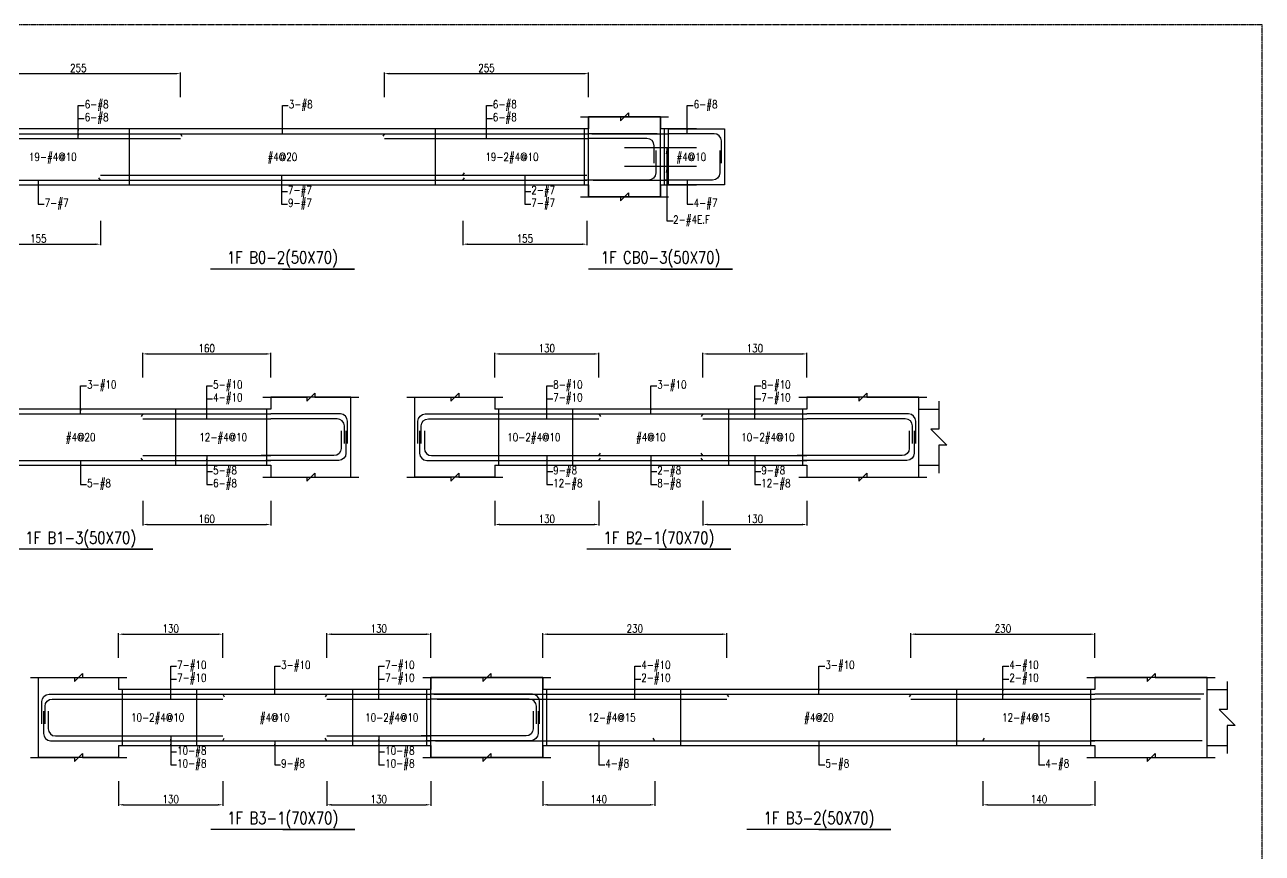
# Model space of a CAD drawing. Header units: millimetres. Extents: x 0 to 84580, y -12276 to 4373.
# Drawn here: x 50431 to 51977, y -5104 to -4069 of the extents above; entities that cross this region are included whole.
import ezdxf
from ezdxf.enums import TextEntityAlignment as Align

# ---------------------------------------------------------------- set-up
doc = ezdxf.new("R2010")
doc.units = ezdxf.units.MM
doc.header["$MEASUREMENT"] = 0
doc.linetypes.add('CENTER', pattern=[2, 1.25, -0.25, 0.25, -0.25])
for name, color, linetype in [('S-DIM', 2, 'Continuous'), ('S-GRID', 1, 'CENTER'), ('S-LEADER', 2, 'Continuous'), ('S-RC', 130, 'Continuous'), ('S-REINF', 6, 'Continuous'), ('S-TEXT', 2, 'Continuous')]:
    doc.layers.add(name, color=color, linetype=linetype)
doc.styles.add('CS4', font='romans.shx', dxfattribs={"width": 0.8, "bigfont": 'lsp.shx'})
doc.styles.get("Standard").update_dxf_attribs({"font": 'arial.ttf'})
doc.dimstyles.new('ISO-25', dxfattribs={"dimtxt": 2.5, "dimasz": 2.5, "dimexe": 1.25, "dimexo": 0.625, "dimtad": 1, "dimtxsty": 'Standard', "dimcen": 2.5, "dimadec": 0, "dimazin": 0, "dimtfac": 1, "dimtmove": 0, "dimatfit": 3, "dimfxl": 0, "dimarcsym": 0})

# ---------------------------------------------------------------- blocks, each defined once
blk = doc.blocks.new('*D1703')
at = {"layer": 'DEFPOINTS', "color": 0, "transparency": 16777216}
for p in [(50625.1, -4130), (50370.1, -4160), (50625.1, -4160)]:
    blk.add_point(p, dxfattribs=at)
at = {"layer": 'S-DIM', "color": 0, "lineweight": -2, "transparency": 16777216}
for p, q in [((50370.1, -4159.375), (50370.1, -4128.75)), ((50625.1, -4159.375), (50625.1, -4128.75)), ((50376.1, -4130), (50619.1, -4130))]:
    blk.add_line(p, q, dxfattribs=at)
at = {"layer": 'S-DIM', "color": 0, "transparency": 16777216}
for points in [[(50376.1, -4129), (50376.1, -4131), (50370.1, -4130)], [(50619.1, -4129), (50619.1, -4131), (50625.1, -4130)]]:
    blk.add_solid(points, dxfattribs=at)
at = {"layer": 'S-DIM', "color": 0, "transparency": 16777216, "insert": (50497.6, -4123), "char_height": 10, "attachment_point": 5, "style": 'CS4'}
blk.add_mtext('255', dxfattribs=at)
blk = doc.blocks.new('*D1704')
at = {"layer": 'DEFPOINTS', "color": 0, "transparency": 16777216}
for p in [(51135.1, -4130), (50880.1, -4160), (51135.1, -4160)]:
    blk.add_point(p, dxfattribs=at)
at = {"layer": 'S-DIM', "color": 0, "lineweight": -2, "transparency": 16777216}
for p, q in [((50880.1, -4159.375), (50880.1, -4128.75)), ((51135.1, -4159.375), (51135.1, -4128.75)), ((50886.1, -4130), (51129.1, -4130))]:
    blk.add_line(p, q, dxfattribs=at)
at = {"layer": 'S-DIM', "color": 0, "transparency": 16777216}
for points in [[(50886.1, -4129), (50886.1, -4131), (50880.1, -4130)], [(51129.1, -4129), (51129.1, -4131), (51135.1, -4130)]]:
    blk.add_solid(points, dxfattribs=at)
at = {"layer": 'S-DIM', "color": 0, "transparency": 16777216, "insert": (51007.6, -4123), "char_height": 10, "attachment_point": 5, "style": 'CS4'}
blk.add_mtext('255', dxfattribs=at)
blk = doc.blocks.new('*D1705')
at = {"layer": 'DEFPOINTS', "color": 0, "transparency": 16777216}
for p in [(50370.1, -4313), (50525.1, -4313), (50525.1, -4343)]:
    blk.add_point(p, dxfattribs=at)
at = {"layer": 'S-DIM', "color": 0, "lineweight": -2, "transparency": 16777216}
for p, q in [((50370.1, -4313.625), (50370.1, -4344.25)), ((50525.1, -4313.625), (50525.1, -4344.25)), ((50376.1, -4343), (50519.1, -4343))]:
    blk.add_line(p, q, dxfattribs=at)
at = {"layer": 'S-DIM', "color": 0, "transparency": 16777216}
for points in [[(50376.1, -4342), (50376.1, -4344), (50370.1, -4343)], [(50519.1, -4342), (50519.1, -4344), (50525.1, -4343)]]:
    blk.add_solid(points, dxfattribs=at)
at = {"layer": 'S-DIM', "color": 0, "transparency": 16777216, "insert": (50447.6, -4336), "char_height": 10, "attachment_point": 5, "style": 'CS4'}
blk.add_mtext('155', dxfattribs=at)
blk = doc.blocks.new('*D1706')
at = {"layer": 'DEFPOINTS', "color": 0, "transparency": 16777216}
for p in [(50978.1, -4313), (51133.1, -4313), (51133.1, -4343)]:
    blk.add_point(p, dxfattribs=at)
at = {"layer": 'S-DIM', "color": 0, "lineweight": -2, "transparency": 16777216}
for p, q in [((50978.1, -4313.625), (50978.1, -4344.25)), ((51133.1, -4313.625), (51133.1, -4344.25)), ((50984.1, -4343), (51127.1, -4343))]:
    blk.add_line(p, q, dxfattribs=at)
at = {"layer": 'S-DIM', "color": 0, "transparency": 16777216}
for points in [[(50984.1, -4342), (50984.1, -4344), (50978.1, -4343)], [(51127.1, -4342), (51127.1, -4344), (51133.1, -4343)]]:
    blk.add_solid(points, dxfattribs=at)
at = {"layer": 'S-DIM', "color": 0, "transparency": 16777216, "insert": (51055.6, -4336), "char_height": 10, "attachment_point": 5, "style": 'CS4'}
blk.add_mtext('155', dxfattribs=at)
blk = doc.blocks.new('*D1688')
at = {"layer": 'DEFPOINTS', "color": 0, "transparency": 16777216}
for p in [(50738, -4480), (50578, -4510), (50738, -4510)]:
    blk.add_point(p, dxfattribs=at)
at = {"layer": 'S-DIM', "color": 0, "lineweight": -2, "transparency": 16777216}
for p, q in [((50578, -4509.375), (50578, -4478.75)), ((50584, -4480), (50732, -4480)), ((50738, -4509.375), (50738, -4478.75))]:
    blk.add_line(p, q, dxfattribs=at)
at = {"layer": 'S-DIM', "color": 0, "transparency": 16777216}
for points in [[(50584, -4479), (50584, -4481), (50578, -4480)], [(50732, -4479), (50732, -4481), (50738, -4480)]]:
    blk.add_solid(points, dxfattribs=at)
at = {"layer": 'S-DIM', "color": 0, "transparency": 16777216, "insert": (50658, -4473), "char_height": 10, "attachment_point": 5, "style": 'CS4'}
blk.add_mtext('160', dxfattribs=at)
blk = doc.blocks.new('*D1690')
at = {"layer": 'DEFPOINTS', "color": 0, "transparency": 16777216}
for p in [(50578, -4663), (50738, -4663), (50738, -4693)]:
    blk.add_point(p, dxfattribs=at)
at = {"layer": 'S-DIM', "color": 0, "lineweight": -2, "transparency": 16777216}
for p, q in [((50578, -4663.625), (50578, -4694.25)), ((50738, -4663.625), (50738, -4694.25)), ((50584, -4693), (50732, -4693))]:
    blk.add_line(p, q, dxfattribs=at)
at = {"layer": 'S-DIM', "color": 0, "transparency": 16777216}
for points in [[(50584, -4692), (50584, -4694), (50578, -4693)], [(50732, -4692), (50732, -4694), (50738, -4693)]]:
    blk.add_solid(points, dxfattribs=at)
at = {"layer": 'S-DIM', "color": 0, "transparency": 16777216, "insert": (50658, -4686), "char_height": 10, "attachment_point": 5, "style": 'CS4'}
blk.add_mtext('160', dxfattribs=at)
blk = doc.blocks.new('*D1691')
at = {"layer": 'DEFPOINTS', "color": 0, "transparency": 16777216}
for p in [(51148, -4480), (51018, -4510), (51148, -4510)]:
    blk.add_point(p, dxfattribs=at)
at = {"layer": 'S-DIM', "color": 0, "lineweight": -2, "transparency": 16777216}
for p, q in [((51018, -4509.375), (51018, -4478.75)), ((51024, -4480), (51142, -4480)), ((51148, -4509.375), (51148, -4478.75))]:
    blk.add_line(p, q, dxfattribs=at)
at = {"layer": 'S-DIM', "color": 0, "transparency": 16777216}
for points in [[(51024, -4479), (51024, -4481), (51018, -4480)], [(51142, -4479), (51142, -4481), (51148, -4480)]]:
    blk.add_solid(points, dxfattribs=at)
at = {"layer": 'S-DIM', "color": 0, "transparency": 16777216, "insert": (51083, -4473), "char_height": 10, "attachment_point": 5, "style": 'CS4'}
blk.add_mtext('130', dxfattribs=at)
blk = doc.blocks.new('*D1692')
at = {"layer": 'DEFPOINTS', "color": 0, "transparency": 16777216}
for p in [(51408, -4480), (51278, -4510), (51408, -4510)]:
    blk.add_point(p, dxfattribs=at)
at = {"layer": 'S-DIM', "color": 0, "lineweight": -2, "transparency": 16777216}
for p, q in [((51278, -4509.375), (51278, -4478.75)), ((51284, -4480), (51402, -4480)), ((51408, -4509.375), (51408, -4478.75))]:
    blk.add_line(p, q, dxfattribs=at)
at = {"layer": 'S-DIM', "color": 0, "transparency": 16777216}
for points in [[(51284, -4479), (51284, -4481), (51278, -4480)], [(51402, -4479), (51402, -4481), (51408, -4480)]]:
    blk.add_solid(points, dxfattribs=at)
at = {"layer": 'S-DIM', "color": 0, "transparency": 16777216, "insert": (51343, -4473), "char_height": 10, "attachment_point": 5, "style": 'CS4'}
blk.add_mtext('130', dxfattribs=at)
blk = doc.blocks.new('*D1679')
at = {"layer": 'DEFPOINTS', "color": 0, "transparency": 16777216}
for p in [(51018, -4663), (51148, -4663), (51148, -4693)]:
    blk.add_point(p, dxfattribs=at)
at = {"layer": 'S-DIM', "color": 0, "lineweight": -2, "transparency": 16777216}
for p, q in [((51018, -4663.625), (51018, -4694.25)), ((51148, -4663.625), (51148, -4694.25)), ((51024, -4693), (51142, -4693))]:
    blk.add_line(p, q, dxfattribs=at)
at = {"layer": 'S-DIM', "color": 0, "transparency": 16777216}
for points in [[(51024, -4692), (51024, -4694), (51018, -4693)], [(51142, -4692), (51142, -4694), (51148, -4693)]]:
    blk.add_solid(points, dxfattribs=at)
at = {"layer": 'S-DIM', "color": 0, "transparency": 16777216, "insert": (51083, -4686), "char_height": 10, "attachment_point": 5, "style": 'CS4'}
blk.add_mtext('130', dxfattribs=at)
blk = doc.blocks.new('*D1680')
at = {"layer": 'DEFPOINTS', "color": 0, "transparency": 16777216}
for p in [(51278, -4663), (51408, -4663), (51408, -4693)]:
    blk.add_point(p, dxfattribs=at)
at = {"layer": 'S-DIM', "color": 0, "lineweight": -2, "transparency": 16777216}
for p, q in [((51278, -4663.625), (51278, -4694.25)), ((51408, -4663.625), (51408, -4694.25)), ((51284, -4693), (51402, -4693))]:
    blk.add_line(p, q, dxfattribs=at)
at = {"layer": 'S-DIM', "color": 0, "transparency": 16777216}
for points in [[(51284, -4692), (51284, -4694), (51278, -4693)], [(51402, -4692), (51402, -4694), (51408, -4693)]]:
    blk.add_solid(points, dxfattribs=at)
at = {"layer": 'S-DIM', "color": 0, "transparency": 16777216, "insert": (51343, -4686), "char_height": 10, "attachment_point": 5, "style": 'CS4'}
blk.add_mtext('130', dxfattribs=at)
blk = doc.blocks.new('*D1675')
at = {"layer": 'DEFPOINTS', "color": 0, "transparency": 16777216}
for p in [(50678, -4830), (50548, -4860), (50678, -4860)]:
    blk.add_point(p, dxfattribs=at)
at = {"layer": 'S-DIM', "color": 0, "lineweight": -2, "transparency": 16777216}
for p, q in [((50548, -4859.375), (50548, -4828.75)), ((50554, -4830), (50672, -4830)), ((50678, -4859.375), (50678, -4828.75))]:
    blk.add_line(p, q, dxfattribs=at)
at = {"layer": 'S-DIM', "color": 0, "transparency": 16777216}
for points in [[(50554, -4829), (50554, -4831), (50548, -4830)], [(50672, -4829), (50672, -4831), (50678, -4830)]]:
    blk.add_solid(points, dxfattribs=at)
at = {"layer": 'S-DIM', "color": 0, "transparency": 16777216, "insert": (50613, -4823), "char_height": 10, "attachment_point": 5, "style": 'CS4'}
blk.add_mtext('130', dxfattribs=at)
blk = doc.blocks.new('*D1676')
at = {"layer": 'DEFPOINTS', "color": 0, "transparency": 16777216}
for p in [(50938, -4830), (50808, -4860), (50938, -4860)]:
    blk.add_point(p, dxfattribs=at)
at = {"layer": 'S-DIM', "color": 0, "lineweight": -2, "transparency": 16777216}
for p, q in [((50808, -4859.375), (50808, -4828.75)), ((50814, -4830), (50932, -4830)), ((50938, -4859.375), (50938, -4828.75))]:
    blk.add_line(p, q, dxfattribs=at)
at = {"layer": 'S-DIM', "color": 0, "transparency": 16777216}
for points in [[(50814, -4829), (50814, -4831), (50808, -4830)], [(50932, -4829), (50932, -4831), (50938, -4830)]]:
    blk.add_solid(points, dxfattribs=at)
at = {"layer": 'S-DIM', "color": 0, "transparency": 16777216, "insert": (50873, -4823), "char_height": 10, "attachment_point": 5, "style": 'CS4'}
blk.add_mtext('130', dxfattribs=at)
blk = doc.blocks.new('*D1677')
at = {"layer": 'DEFPOINTS', "color": 0, "transparency": 16777216}
for p in [(50548, -5013), (50678, -5013), (50678, -5043)]:
    blk.add_point(p, dxfattribs=at)
at = {"layer": 'S-DIM', "color": 0, "lineweight": -2, "transparency": 16777216}
for p, q in [((50548, -5013.625), (50548, -5044.25)), ((50678, -5013.625), (50678, -5044.25)), ((50554, -5043), (50672, -5043))]:
    blk.add_line(p, q, dxfattribs=at)
at = {"layer": 'S-DIM', "color": 0, "transparency": 16777216}
for points in [[(50554, -5042), (50554, -5044), (50548, -5043)], [(50672, -5042), (50672, -5044), (50678, -5043)]]:
    blk.add_solid(points, dxfattribs=at)
at = {"layer": 'S-DIM', "color": 0, "transparency": 16777216, "insert": (50613, -5036), "char_height": 10, "attachment_point": 5, "style": 'CS4'}
blk.add_mtext('130', dxfattribs=at)
blk = doc.blocks.new('*D1678')
at = {"layer": 'DEFPOINTS', "color": 0, "transparency": 16777216}
for p in [(50808, -5013), (50938, -5013), (50938, -5043)]:
    blk.add_point(p, dxfattribs=at)
at = {"layer": 'S-DIM', "color": 0, "lineweight": -2, "transparency": 16777216}
for p, q in [((50808, -5013.625), (50808, -5044.25)), ((50938, -5013.625), (50938, -5044.25)), ((50814, -5043), (50932, -5043))]:
    blk.add_line(p, q, dxfattribs=at)
at = {"layer": 'S-DIM', "color": 0, "transparency": 16777216}
for points in [[(50814, -5042), (50814, -5044), (50808, -5043)], [(50932, -5042), (50932, -5044), (50938, -5043)]]:
    blk.add_solid(points, dxfattribs=at)
at = {"layer": 'S-DIM', "color": 0, "transparency": 16777216, "insert": (50873, -5036), "char_height": 10, "attachment_point": 5, "style": 'CS4'}
blk.add_mtext('130', dxfattribs=at)
blk = doc.blocks.new('*D1641')
at = {"layer": 'DEFPOINTS', "color": 0, "transparency": 16777216}
for p in [(51308, -4830), (51078, -4860), (51308, -4860)]:
    blk.add_point(p, dxfattribs=at)
at = {"layer": 'S-DIM', "color": 0, "lineweight": -2, "transparency": 16777216}
for p, q in [((51078, -4859.375), (51078, -4828.75)), ((51084, -4830), (51302, -4830)), ((51308, -4859.375), (51308, -4828.75))]:
    blk.add_line(p, q, dxfattribs=at)
at = {"layer": 'S-DIM', "color": 0, "transparency": 16777216}
for points in [[(51084, -4829), (51084, -4831), (51078, -4830)], [(51302, -4829), (51302, -4831), (51308, -4830)]]:
    blk.add_solid(points, dxfattribs=at)
at = {"layer": 'S-DIM', "color": 0, "transparency": 16777216, "insert": (51193, -4823), "char_height": 10, "attachment_point": 5, "style": 'CS4'}
blk.add_mtext('230', dxfattribs=at)
blk = doc.blocks.new('*D1642')
at = {"layer": 'DEFPOINTS', "color": 0, "transparency": 16777216}
for p in [(51768, -4830), (51538, -4860), (51768, -4860)]:
    blk.add_point(p, dxfattribs=at)
at = {"layer": 'S-DIM', "color": 0, "lineweight": -2, "transparency": 16777216}
for p, q in [((51538, -4859.375), (51538, -4828.75)), ((51544, -4830), (51762, -4830)), ((51768, -4859.375), (51768, -4828.75))]:
    blk.add_line(p, q, dxfattribs=at)
at = {"layer": 'S-DIM', "color": 0, "transparency": 16777216}
for points in [[(51544, -4829), (51544, -4831), (51538, -4830)], [(51762, -4829), (51762, -4831), (51768, -4830)]]:
    blk.add_solid(points, dxfattribs=at)
at = {"layer": 'S-DIM', "color": 0, "transparency": 16777216, "insert": (51653, -4823), "char_height": 10, "attachment_point": 5, "style": 'CS4'}
blk.add_mtext('230', dxfattribs=at)
blk = doc.blocks.new('*D1643')
at = {"layer": 'DEFPOINTS', "color": 0, "transparency": 16777216}
for p in [(51078, -5013), (51218, -5013), (51218, -5043)]:
    blk.add_point(p, dxfattribs=at)
at = {"layer": 'S-DIM', "color": 0, "lineweight": -2, "transparency": 16777216}
for p, q in [((51078, -5013.625), (51078, -5044.25)), ((51218, -5013.625), (51218, -5044.25)), ((51084, -5043), (51212, -5043))]:
    blk.add_line(p, q, dxfattribs=at)
at = {"layer": 'S-DIM', "color": 0, "transparency": 16777216}
for points in [[(51084, -5042), (51084, -5044), (51078, -5043)], [(51212, -5042), (51212, -5044), (51218, -5043)]]:
    blk.add_solid(points, dxfattribs=at)
at = {"layer": 'S-DIM', "color": 0, "transparency": 16777216, "insert": (51148, -5036), "char_height": 10, "attachment_point": 5, "style": 'CS4'}
blk.add_mtext('140', dxfattribs=at)
blk = doc.blocks.new('*D1644')
at = {"layer": 'DEFPOINTS', "color": 0, "transparency": 16777216}
for p in [(51628, -5013), (51768, -5013), (51768, -5043)]:
    blk.add_point(p, dxfattribs=at)
at = {"layer": 'S-DIM', "color": 0, "lineweight": -2, "transparency": 16777216}
for p, q in [((51628, -5013.625), (51628, -5044.25)), ((51768, -5013.625), (51768, -5044.25)), ((51634, -5043), (51762, -5043))]:
    blk.add_line(p, q, dxfattribs=at)
at = {"layer": 'S-DIM', "color": 0, "transparency": 16777216}
for points in [[(51634, -5042), (51634, -5044), (51628, -5043)], [(51762, -5042), (51762, -5044), (51768, -5043)]]:
    blk.add_solid(points, dxfattribs=at)
at = {"layer": 'S-DIM', "color": 0, "transparency": 16777216, "insert": (51698, -5036), "char_height": 10, "attachment_point": 5, "style": 'CS4'}
blk.add_mtext('140', dxfattribs=at)

msp = doc.modelspace()

# ---------------------------------------------------------------- linework, layer by layer
for p, q in [((51548, -4549), (51573, -4549)), ((51548, -4619), (51573, -4619)), ((51908, -4899), (51933, -4899)), ((51908, -4969), (51933, -4969))]:
    msp.add_line(p, q)
at = {"layer": 'S-GRID'}
msp.add_lwpolyline([(48748, -6138), (51977, -6138), (51977, -4069), (48748, -4069), (48748, -6138)], dxfattribs=at)
msp.add_lwpolyline([(48748, -6138), (51977, -6138), (51977, -4069), (48748, -4069), (48748, -6138)], dxfattribs=at)
at = {"layer": 'S-RC'}
for points in [[(51125.1, -4184), (51175.1, -4184.01), (51175.099, -4189.01), (51185.101, -4179.012), (51185.1, -4184.012), (51235.1, -4184.022)], [(51125.1, -4184), (51175.1, -4184.01), (51175.099, -4189.01), (51185.101, -4179.012), (51185.1, -4184.012), (51235.1, -4184.022)], [(51135.1, -4269), (51135.1, -4284), (51225.1, -4284), (51225.1, -4184), (51135.1, -4184), (51135.1, -4199)], [(51225.1, -4269), (51225.1, -4284), (51135.1, -4284), (51135.1, -4184), (51225.1, -4184), (51225.1, -4199)], [(51135.1, -4199), (50370.1, -4199)], [(51270.1, -4199), (51225.1, -4199)], [(51305.1, -4269), (51235.1, -4269), (51235.1, -4199), (51305.1, -4199), (51305.1, -4269)], [(50370.1, -4269), (51135.1, -4269)], [(51125.1, -4284), (51175.1, -4284.01), (51175.099, -4289.01), (51185.101, -4279.012), (51185.1, -4284.012), (51235.1, -4284.022)], [(51125.1, -4284), (51175.1, -4284.01), (51175.099, -4289.01), (51185.101, -4279.012), (51185.1, -4284.012), (51235.1, -4284.022)], [(51225.1, -4269), (51270.1, -4269)], [(50752.6, -4374), (50842.6, -4374), (50662.6, -4374)], [(51225.1, -4374), (51315.1, -4374), (51135.1, -4374)], [(50728, -4534), (50783, -4534.011), (50782.999, -4539.011), (50793.001, -4529.013), (50793, -4534.013), (50848, -4534.024)], [(50908, -4534), (50963, -4534.011), (50962.999, -4539.011), (50973.001, -4529.013), (50973, -4534.013), (51028, -4534.024)], [(51398, -4534), (51473, -4534.015), (51472.999, -4539.015), (51483.001, -4529.017), (51483, -4534.017), (51558, -4534.031)], [(50738, -4619), (50738, -4634), (50838, -4634), (50838, -4534), (50738, -4534), (50738, -4549)], [(51018, -4619), (51018, -4634), (50918, -4634), (50918, -4534), (51018, -4534), (51018, -4549)], [(51408, -4619), (51408, -4634), (51548, -4634), (51548, -4534), (51408, -4534), (51408, -4549)], [(51573, -4539), (51573, -4574), (51563, -4574), (51583, -4594), (51573, -4594), (51573, -4629)], [(50738, -4549), (50263, -4549)], [(51408, -4549), (51018, -4549)], [(50263, -4619), (50738, -4619)], [(51018, -4619), (51408, -4619)], [(50728, -4634), (50783, -4634.011), (50782.999, -4639.011), (50793.001, -4629.013), (50793, -4634.013), (50848, -4634.024)], [(50908, -4634), (50963, -4634.011), (50962.999, -4639.011), (50973.001, -4629.013), (50973, -4634.013), (51028, -4634.024)], [(51398, -4634), (51473, -4634.015), (51472.999, -4639.015), (51483.001, -4629.017), (51483, -4634.017), (51558, -4634.031)], [(50500.5, -4724), (50590.5, -4724), (50410.5, -4724)], [(51223, -4724), (51313, -4724), (51133, -4724)], [(50438, -4884), (50493, -4884.011), (50492.999, -4889.011), (50503.001, -4879.013), (50503, -4884.013), (50558, -4884.024)], [(50548, -4969), (50548, -4984), (50448, -4984), (50448, -4884), (50548, -4884), (50548, -4899)], [(50928, -4884), (51003, -4884.015), (51002.999, -4889.015), (51013.001, -4879.017), (51013, -4884.017), (51088, -4884.031)], [(50928, -4884), (51003, -4884.015), (51002.999, -4889.015), (51013.001, -4879.017), (51013, -4884.017), (51088, -4884.031)], [(50938, -4969), (50938, -4984), (51078, -4984), (51078, -4884), (50938, -4884), (50938, -4899)], [(51078, -4969), (51078, -4984), (50938, -4984), (50938, -4884), (51078, -4884), (51078, -4899)], [(51758, -4884), (51833, -4884.015), (51832.999, -4889.015), (51843.001, -4879.017), (51843, -4884.017), (51918, -4884.031)], [(51768, -4969), (51768, -4984), (51908, -4984), (51908, -4884), (51768, -4884), (51768, -4899)], [(50938, -4899), (50548, -4899)], [(51768, -4899), (51078, -4899)], [(51933, -4889), (51933, -4924), (51923, -4924), (51943, -4944), (51933, -4944), (51933, -4979)], [(50438, -4984), (50493, -4984.011), (50492.999, -4989.011), (50503.001, -4979.013), (50503, -4984.013), (50558, -4984.024)], [(50548, -4969), (50938, -4969)], [(50928, -4984), (51003, -4984.015), (51002.999, -4989.015), (51013.001, -4979.017), (51013, -4984.017), (51088, -4984.031)], [(50928, -4984), (51003, -4984.015), (51002.999, -4989.015), (51013.001, -4979.017), (51013, -4984.017), (51088, -4984.031)], [(51078, -4969), (51768, -4969)], [(51758, -4984), (51833, -4984.015), (51832.999, -4989.015), (51843.001, -4979.017), (51843, -4984.017), (51918, -4984.031)], [(50753, -5074), (50843, -5074), (50663, -5074)], [(51423, -5074), (51513, -5074), (51333, -5074)]]:
    msp.add_lwpolyline(points, dxfattribs=at)
at = {"layer": 'S-REINF'}
for points in [[(50370.1, -4205), (50625.1, -4205)], [(50625.1, -4205), (50627.1, -4208)], [(50625.1, -4205), (50880.1, -4205)], [(50880.1, -4205), (50878.1, -4208)], [(50880.1, -4205), (51135.1, -4205)], [(51221.1, -4205), (51135.1, -4205)], [(51139.1, -4205), (51225.1, -4205)], [(51225.1, -4205), (51235.1, -4205)], [(50370.1, -4211), (50625.1, -4211)], [(50880.1, -4211), (51135.1, -4211)], [(50370.1, -4263), (50525.1, -4263)], [(50525.1, -4263), (50523.1, -4260)], [(50525.1, -4257), (50978.1, -4257)], [(50525.1, -4263), (50978.1, -4263)], [(50978.1, -4257), (50980.1, -4254)], [(50978.1, -4257), (51133.1, -4257)], [(50978.1, -4263), (50980.1, -4260)], [(50978.1, -4263), (51133.1, -4263)], [(51141.1, -4263), (51225.1, -4263)], [(51225.1, -4263), (51235.1, -4263)], [(50423, -4555), (50578, -4555)], [(50578, -4555), (50576, -4558)], [(50578, -4555), (50738, -4555)], [(50578, -4561), (50738, -4561)], [(51018, -4555), (51148, -4555)], [(51018, -4561), (51148, -4561)], [(51148, -4555), (51150, -4558)], [(51148, -4555), (51278, -4555)], [(51278, -4555), (51276, -4558)], [(51278, -4555), (51408, -4555)], [(51278, -4561), (51408, -4561)], [(50578, -4607), (50738, -4607)], [(51018, -4607), (51148, -4607)], [(51148, -4607), (51150, -4604)], [(51148, -4607), (51278, -4607)], [(51278, -4607), (51276, -4604)], [(51278, -4607), (51408, -4607)], [(50423, -4613), (50578, -4613)], [(50578, -4613), (50576, -4610)], [(50578, -4613), (50738, -4613)], [(51018, -4613), (51148, -4613)], [(51148, -4613), (51150, -4610)], [(51148, -4613), (51278, -4613)], [(51278, -4613), (51276, -4610)], [(51278, -4613), (51408, -4613)], [(50548, -4905), (50678, -4905)], [(50548, -4911), (50678, -4911)], [(50678, -4905), (50680, -4908)], [(50678, -4905), (50808, -4905)], [(50808, -4905), (50806, -4908)], [(50808, -4905), (50938, -4905)], [(50808, -4911), (50938, -4911)], [(50942, -4905), (51078, -4905)], [(50946, -4911), (51078, -4911)], [(51078, -4905), (51308, -4905)], [(51078, -4911), (51308, -4911)], [(51308, -4905), (51310, -4908)], [(51308, -4905), (51538, -4905)], [(51538, -4905), (51536, -4908)], [(51538, -4905), (51768, -4905)], [(51538, -4911), (51768, -4911)], [(51904, -4905), (51768, -4905)], [(51900, -4911), (51768, -4911)], [(50548, -4957), (50678, -4957)], [(50548, -4963), (50678, -4963)], [(50678, -4963), (50680, -4960)], [(50678, -4963), (50808, -4963)], [(50808, -4963), (50806, -4960)], [(50808, -4957), (50938, -4957)], [(50808, -4963), (50938, -4963)], [(50944, -4963), (51078, -4963)], [(51078, -4963), (51218, -4963)], [(51218, -4963), (51216, -4960)], [(51218, -4963), (51628, -4963)], [(51628, -4963), (51630, -4960)], [(51628, -4963), (51768, -4963)], [(51902, -4963), (51762, -4963)]]:
    msp.add_lwpolyline(points, dxfattribs=at)
at = {"layer": 'S-REINF', "color": 1}
for points in [[(50561.35, -4269), (50561.35, -4199)], [(50943.85, -4269), (50943.85, -4199)], [(51130.1, -4269), (51130.1, -4199)], [(51230.1, -4269), (51230.1, -4199)], [(51230.1, -4269), (51230.1, -4199)], [(51180.1, -4222.333), (51270.1, -4222.333)], [(51180.1, -4245.667), (51270.1, -4245.667)], [(50619.25, -4619), (50619.25, -4549)], [(50733, -4619), (50733, -4549)], [(51023, -4619), (51023, -4549)], [(51115.5, -4619), (51115.5, -4549)], [(51310.5, -4619), (51310.5, -4549)], [(51403, -4619), (51403, -4549)], [(50553, -4969), (50553, -4899)], [(50645.5, -4969), (50645.5, -4899)], [(50840.5, -4969), (50840.5, -4899)], [(50933, -4969), (50933, -4899)], [(51083, -4969), (51083, -4899)], [(51250.5, -4969), (51250.5, -4899)], [(51595.5, -4969), (51595.5, -4899)], [(51763, -4969), (51763, -4899)]]:
    msp.add_lwpolyline(points, dxfattribs=at)
at = {"layer": 'S-REINF'}
for points in [[(51301.1, -4242), (51301.1, -4214, 0.41421356), (51292.1, -4205), (51235.1, -4205)], [(51217.1, -4242), (51217.1, -4220, 0.41421356), (51208.1, -4211), (51135.1, -4211)], [(51219.1, -4226), (51219.1, -4254, -0.41421356), (51210.1, -4263), (51129.1, -4263)], [(51299.1, -4226), (51299.1, -4254, -0.41421356), (51290.1, -4263), (51229.1, -4263)], [(50834, -4592), (50834, -4564, 0.41421356), (50825, -4555), (50738, -4555)], [(50830, -4592), (50830, -4570, 0.41421356), (50821, -4561), (50738, -4561)], [(50922, -4592), (50922, -4564, -0.41421356), (50931, -4555), (51018, -4555)], [(50926, -4592), (50926, -4570, -0.41421356), (50935, -4561), (51018, -4561)], [(51544, -4592), (51544, -4564, 0.41421356), (51535, -4555), (51408, -4555)], [(51540, -4592), (51540, -4570, 0.41421356), (51531, -4561), (51408, -4561)], [(50826, -4576), (50826, -4598, -0.41421356), (50817, -4607), (50726, -4607)], [(50832, -4576), (50832, -4604, -0.41421356), (50823, -4613), (50732, -4613)], [(50924, -4576), (50924, -4604, 0.41421356), (50933, -4613), (51018, -4613)], [(50930, -4576), (50930, -4598, 0.41421356), (50939, -4607), (51018, -4607)], [(51536, -4576), (51536, -4598, -0.41421356), (51527, -4607), (51396, -4607)], [(51542, -4576), (51542, -4604, -0.41421356), (51533, -4613), (51402, -4613)], [(50452, -4942), (50452, -4914, -0.41421356), (50461, -4905), (50548, -4905)], [(50456, -4942), (50456, -4920, -0.41421356), (50465, -4911), (50548, -4911)], [(51074, -4942), (51074, -4914, 0.41421356), (51065, -4905), (50938, -4905)], [(51070, -4942), (51070, -4920, 0.41421356), (51061, -4911), (50938, -4911)], [(50454, -4926), (50454, -4954, 0.41421356), (50463, -4963), (50548, -4963)], [(50460, -4926), (50460, -4948, 0.41421356), (50469, -4957), (50548, -4957)], [(51066, -4926), (51066, -4948, -0.41421356), (51057, -4957), (50926, -4957)], [(51072, -4926), (51072, -4954, -0.41421356), (51063, -4963), (50932, -4963)]]:
    msp.add_lwpolyline(points, format="xyb", dxfattribs=at)

# ---------------------------------------------------------------- texts
at = {"layer": 'S-LEADER', "char_height": 10, "attachment_point": 4, "style": 'CS4'}
for s, insert in [('6-#8', (50505.6, -4170)), ('3-#8', (50760.6, -4170)), ('6-#8', (51015.6, -4170)), ('6-#8', (51266.479, -4170)), ('6-#8', (50505.6, -4186)), ('6-#8', (51015.6, -4186)), ('7-#7', (50759.6, -4277)), ('2-#7', (51063.6, -4277)), ('7-#7', (50455.6, -4293)), ('9-#7', (50759.6, -4293)), ('7-#7', (51063.6, -4293)), ('4-#7', (51266.479, -4293)), ('3-#10', (50508.5, -4520)), ('5-#10', (50666, -4520)), ('8-#10', (51091, -4520)), ('3-#10', (51221, -4520)), ('8-#10', (51351, -4520)), ('4-#10', (50666, -4536)), ('7-#10', (51091, -4536)), ('7-#10', (51351, -4536)), ('5-#8', (50666, -4627)), ('9-#8', (51091, -4627)), ('2-#8', (51221, -4627)), ('9-#8', (51351, -4627)), ('5-#8', (50508.5, -4643)), ('6-#8', (50666, -4643)), ('12-#8', (51091, -4643)), ('8-#8', (51221, -4643)), ('12-#8', (51351, -4643)), ('7-#10', (50621, -4870)), ('3-#10', (50751, -4870)), ('7-#10', (50881, -4870)), ('4-#10', (51201, -4870)), ('3-#10', (51431, -4870)), ('4-#10', (51661, -4870)), ('7-#10', (50621, -4886)), ('7-#10', (50881, -4886)), ('2-#10', (51201, -4886)), ('2-#10', (51661, -4886)), ('10-#8', (50621, -4977)), ('10-#8', (50881, -4977)), ('10-#8', (50621, -4993)), ('9-#8', (50751, -4993)), ('10-#8', (50881, -4993)), ('4-#8', (51156, -4993)), ('5-#8', (51431, -4993)), ('4-#8', (51706, -4993))]:
    msp.add_mtext(s, dxfattribs=dict(at, insert=insert))
at = {"layer": 'S-LEADER', "color": 3, "insert": (51240.859, -4314), "char_height": 10, "attachment_point": 4, "style": 'CS4'}
msp.add_mtext('2-#4E.F', dxfattribs=at)
at = {"layer": 'S-RC', "style": 'CS4', "width": 0.8}
for s, p in [('1F B0-2(50X70)', (50752.6, -4367)), ('1F CB0-3(50X70)', (51225.1, -4367)), ('1F B1-3(50X70)', (50500.5, -4717)), ('1F B2-1(70X70)', (51223, -4717)), ('1F B3-1(70X70)', (50753, -5067)), ('1F B3-2(50X70)', (51423, -5067))]:
    msp.add_text(s, height=15, dxfattribs=at).set_placement(p, align=Align.CENTER)
at = {"layer": 'S-TEXT', "color": 1, "style": 'CS4', "width": 0.8}
for s, p in [('19-#4@10', (50465.725, -4239)), ('#4@20', (50752.6, -4239)), ('19-2#4@10', (51039.475, -4239)), ('#4@10', (51263.602, -4239)), ('#4@20', (50500.5, -4589)), ('12-#4@10', (50678.625, -4589)), ('10-2#4@10', (51066.75, -4589)), ('#4@10', (51213, -4589)), ('10-2#4@10', (51359.25, -4589)), ('10-2#4@10', (50596.75, -4939)), ('#4@10', (50743, -4939)), ('10-2#4@10', (50889.25, -4939)), ('12-#4@15', (51164.25, -4939)), ('#4@20', (51423, -4939)), ('12-#4@15', (51681.75, -4939))]:
    msp.add_text(s, height=10, dxfattribs=at).set_placement(p, align=Align.CENTER)

# ---------------------------------------------------------------- dimensions: what is measured, and where the dimension line sits
at = {"layer": 'S-DIM'}
for p1, p2, distance, picture, middle in [((50370.1, -4160), (50625.1, -4160), 30, '*D1703', (50497.6, -4123)), ((50880.1, -4160), (51135.1, -4160), 30, '*D1704', (51007.6, -4123)), ((50370.1, -4313), (50525.1, -4313), -30, '*D1705', (50447.6, -4336)), ((50978.1, -4313), (51133.1, -4313), -30, '*D1706', (51055.6, -4336)), ((50578, -4510), (50738, -4510), 30, '*D1688', (50658, -4473)), ((51018, -4510), (51148, -4510), 30, '*D1691', (51083, -4473)), ((51278, -4510), (51408, -4510), 30, '*D1692', (51343, -4473)), ((50578, -4663), (50738, -4663), -30, '*D1690', (50658, -4686)), ((51018, -4663), (51148, -4663), -30, '*D1679', (51083, -4686)), ((51278, -4663), (51408, -4663), -30, '*D1680', (51343, -4686)), ((50548, -4860), (50678, -4860), 30, '*D1675', (50613, -4823)), ((50808, -4860), (50938, -4860), 30, '*D1676', (50873, -4823)), ((51078, -4860), (51308, -4860), 30, '*D1641', (51193, -4823)), ((51538, -4860), (51768, -4860), 30, '*D1642', (51653, -4823)), ((50548, -5013), (50678, -5013), -30, '*D1677', (50613, -5036)), ((50808, -5013), (50938, -5013), -30, '*D1678', (50873, -5036)), ((51078, -5013), (51218, -5013), -30, '*D1643', (51148, -5036)), ((51628, -5013), (51768, -5013), -30, '*D1644', (51698, -5036))]:
    dim = msp.add_aligned_dim(p1=p1, p2=p2, distance=distance, dimstyle='ISO-25', override={"dimtxt": 10, "dimasz": 6, "dimgap": 2, "dimtxsty": 'CS4'}, dxfattribs=at)
    dim.commit()
    dim.dimension.update_dxf_attribs({"geometry": picture, "text_midpoint": middle})

# ---------------------------------------------------------------- leaders
at = {"layer": 'S-LEADER', "annotation_type": 0, "has_hookline": 1, "hookline_direction": 0}
for points, override, text_width in [([(50497.6, -4205), (50497.6, -4170), (50504.975, -4170)], {"dimasz": 6, "dimtad": 0}, 30.476), ([(50752.6, -4205), (50752.6, -4170), (50759.975, -4170)], {"dimasz": 6, "dimtad": 0}, 30.857), ([(51007.6, -4205), (51007.6, -4170), (51014.975, -4170)], {"dimasz": 6, "dimtad": 0}, 30.476), ([(51258.479, -4205), (51258.479, -4170), (51265.854, -4170)], {"dimasz": 6, "dimtad": 0}, 30.476), ([(50497.6, -4211), (50497.6, -4186), (50504.975, -4186)], {"dimasz": 6, "dimtad": 0}, 30.476), ([(51007.6, -4211), (51007.6, -4186), (51014.975, -4186)], {"dimasz": 6, "dimtad": 0}, 30.476), ([(51232.859, -4245.667), (51232.859, -4314), (51240.234, -4314)], {"dimasz": 8, "dimtad": 0}, 49.524), ([(50447.6, -4263), (50447.6, -4293), (50454.975, -4293)], {"dimasz": 6, "dimtad": 0}, 30.857), ([(50751.6, -4257), (50751.6, -4277), (50758.975, -4277)], {"dimasz": 6, "dimtad": 0}, 30.857), ([(50751.6, -4263), (50751.6, -4293), (50758.975, -4293)], {"dimasz": 6, "dimtad": 0}, 30.857), ([(51055.6, -4257), (51055.6, -4277), (51062.975, -4277)], {"dimasz": 6, "dimtad": 0}, 30.857), ([(51055.6, -4263), (51055.6, -4293), (51062.975, -4293)], {"dimasz": 6, "dimtad": 0}, 30.857), ([(51258.479, -4263), (51258.479, -4293), (51265.854, -4293)], {"dimasz": 6, "dimtad": 0}, 30.857), ([(50500.5, -4555), (50500.5, -4520), (50507.875, -4520)], {"dimasz": 6, "dimtad": 0}, 38.476), ([(50658, -4555), (50658, -4520), (50665.375, -4520)], {"dimasz": 6, "dimtad": 0}, 38.476), ([(51083, -4555), (51083, -4520), (51090.375, -4520)], {"dimasz": 6, "dimtad": 0}, 38.476), ([(51213, -4555), (51213, -4520), (51220.375, -4520)], {"dimasz": 6, "dimtad": 0}, 38.476), ([(51343, -4555), (51343, -4520), (51350.375, -4520)], {"dimasz": 6, "dimtad": 0}, 38.476), ([(50658, -4561), (50658, -4536), (50665.375, -4536)], {"dimasz": 6, "dimtad": 0}, 38.476), ([(51083, -4561), (51083, -4536), (51090.375, -4536)], {"dimasz": 6, "dimtad": 0}, 38.476), ([(51343, -4561), (51343, -4536), (51350.375, -4536)], {"dimasz": 6, "dimtad": 0}, 38.476), ([(50658, -4607), (50658, -4627), (50665.375, -4627)], {"dimasz": 6, "dimtad": 0}, 30.857), ([(51083, -4607), (51083, -4627), (51090.375, -4627)], {"dimasz": 6, "dimtad": 0}, 30.857), ([(51213, -4607), (51213, -4627), (51220.375, -4627)], {"dimasz": 6, "dimtad": 0}, 30.857), ([(51343, -4607), (51343, -4627), (51350.375, -4627)], {"dimasz": 6, "dimtad": 0}, 30.857), ([(50500.5, -4613), (50500.5, -4643), (50507.875, -4643)], {"dimasz": 6, "dimtad": 0}, 30.857), ([(50658, -4613), (50658, -4643), (50665.375, -4643)], {"dimasz": 6, "dimtad": 0}, 30.476), ([(51083, -4613), (51083, -4643), (51090.375, -4643)], {"dimasz": 6, "dimtad": 0}, 37.333), ([(51213, -4613), (51213, -4643), (51220.375, -4643)], {"dimasz": 6, "dimtad": 0}, 30.857), ([(51343, -4613), (51343, -4643), (51350.375, -4643)], {"dimasz": 6, "dimtad": 0}, 37.333), ([(50613, -4905), (50613, -4870), (50620.375, -4870)], {"dimasz": 6, "dimtad": 0}, 38.476), ([(50743, -4905), (50743, -4870), (50750.375, -4870)], {"dimasz": 6, "dimtad": 0}, 38.476), ([(50873, -4905), (50873, -4870), (50880.375, -4870)], {"dimasz": 6, "dimtad": 0}, 38.476), ([(51193, -4905), (51193, -4870), (51200.375, -4870)], {"dimasz": 6, "dimtad": 0}, 38.476), ([(51423, -4905), (51423, -4870), (51430.375, -4870)], {"dimasz": 6, "dimtad": 0}, 38.476), ([(51653, -4905), (51653, -4870), (51660.375, -4870)], {"dimasz": 6, "dimtad": 0}, 38.476), ([(50613, -4911), (50613, -4886), (50620.375, -4886)], {"dimasz": 6, "dimtad": 0}, 38.476), ([(50873, -4911), (50873, -4886), (50880.375, -4886)], {"dimasz": 6, "dimtad": 0}, 38.476), ([(51193, -4911), (51193, -4886), (51200.375, -4886)], {"dimasz": 6, "dimtad": 0}, 38.476), ([(51653, -4911), (51653, -4886), (51660.375, -4886)], {"dimasz": 6, "dimtad": 0}, 38.476), ([(50613, -4957), (50613, -4977), (50620.375, -4977)], {"dimasz": 6, "dimtad": 0}, 37.333), ([(50613, -4963), (50613, -4993), (50620.375, -4993)], {"dimasz": 6, "dimtad": 0}, 37.333), ([(50743, -4963), (50743, -4993), (50750.375, -4993)], {"dimasz": 6, "dimtad": 0}, 30.857), ([(50873, -4957), (50873, -4977), (50880.375, -4977)], {"dimasz": 6, "dimtad": 0}, 37.333), ([(50873, -4963), (50873, -4993), (50880.375, -4993)], {"dimasz": 6, "dimtad": 0}, 37.333), ([(51148, -4963), (51148, -4993), (51155.375, -4993)], {"dimasz": 6, "dimtad": 0}, 30.857), ([(51423, -4963), (51423, -4993), (51430.375, -4993)], {"dimasz": 6, "dimtad": 0}, 30.857), ([(51698, -4963), (51698, -4993), (51705.375, -4993)], {"dimasz": 6, "dimtad": 0}, 30.857)]:
    msp.add_leader(points, dimstyle='ISO-25', override=override, dxfattribs=dict(at, text_width=text_width))
at = {"layer": 'S-LEADER'}
msp.add_leader([(51232.859, -4222.333), (51232.859, -4314), (51240.859, -4314)], dimstyle='ISO-25', override={"dimasz": 8}, dxfattribs=at)

doc.saveas('drawing.dxf')
